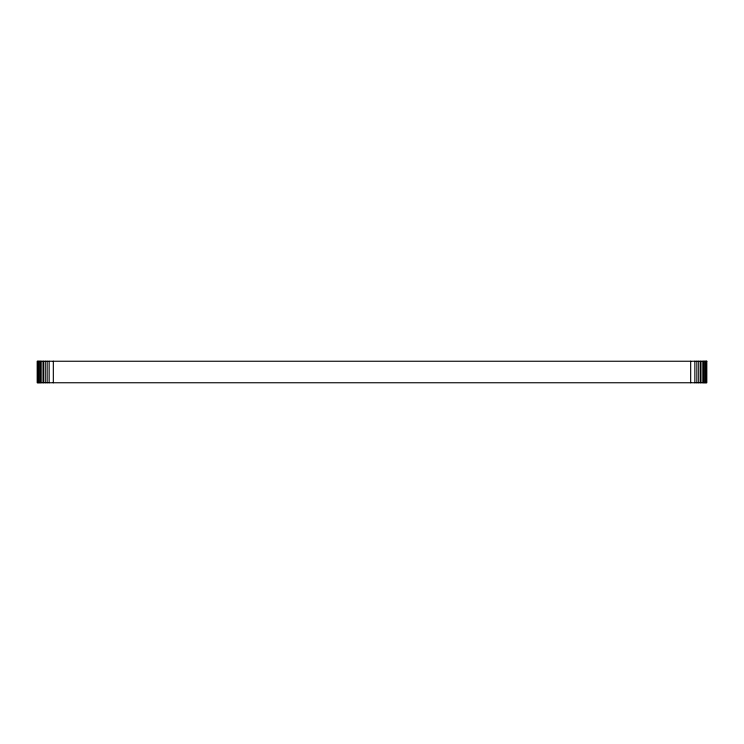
<?xml version="1.0" encoding="UTF-8"?>
<svg xmlns="http://www.w3.org/2000/svg" width="744" height="744" viewBox="0 0 744 744"><rect width="100%" height="100%" fill="white"/><g stroke="black" fill="none" stroke-linecap="round" stroke-linejoin="round"><path stroke-width="1.12" d="M706.251 361.249L706.251 382.751M705.572 361.249L705.572 382.751M704.642 361.249L704.642 382.751M703.471 361.249L703.471 382.751M702.076 361.249L702.076 382.751M700.495 361.249L700.495 382.751M698.737 361.249L698.737 382.751M696.849 361.249L696.849 382.751M694.85 361.249L694.85 382.751M690.674 361.249L690.674 382.751M53.326 361.249L53.326 382.751M49.151 361.249L49.151 382.751M47.151 361.249L47.151 382.751M45.263 361.249L45.263 382.751M43.505 361.249L43.505 382.751M41.924 361.249L41.924 382.751M40.529 361.249L40.529 382.751M39.358 361.249L39.358 382.751M38.428 361.249L38.428 382.751M37.749 361.249L37.749 382.751M706.8 361.249L37.2 361.249L37.2 382.751L706.8 382.751L706.8 361.249"/></g></svg>
